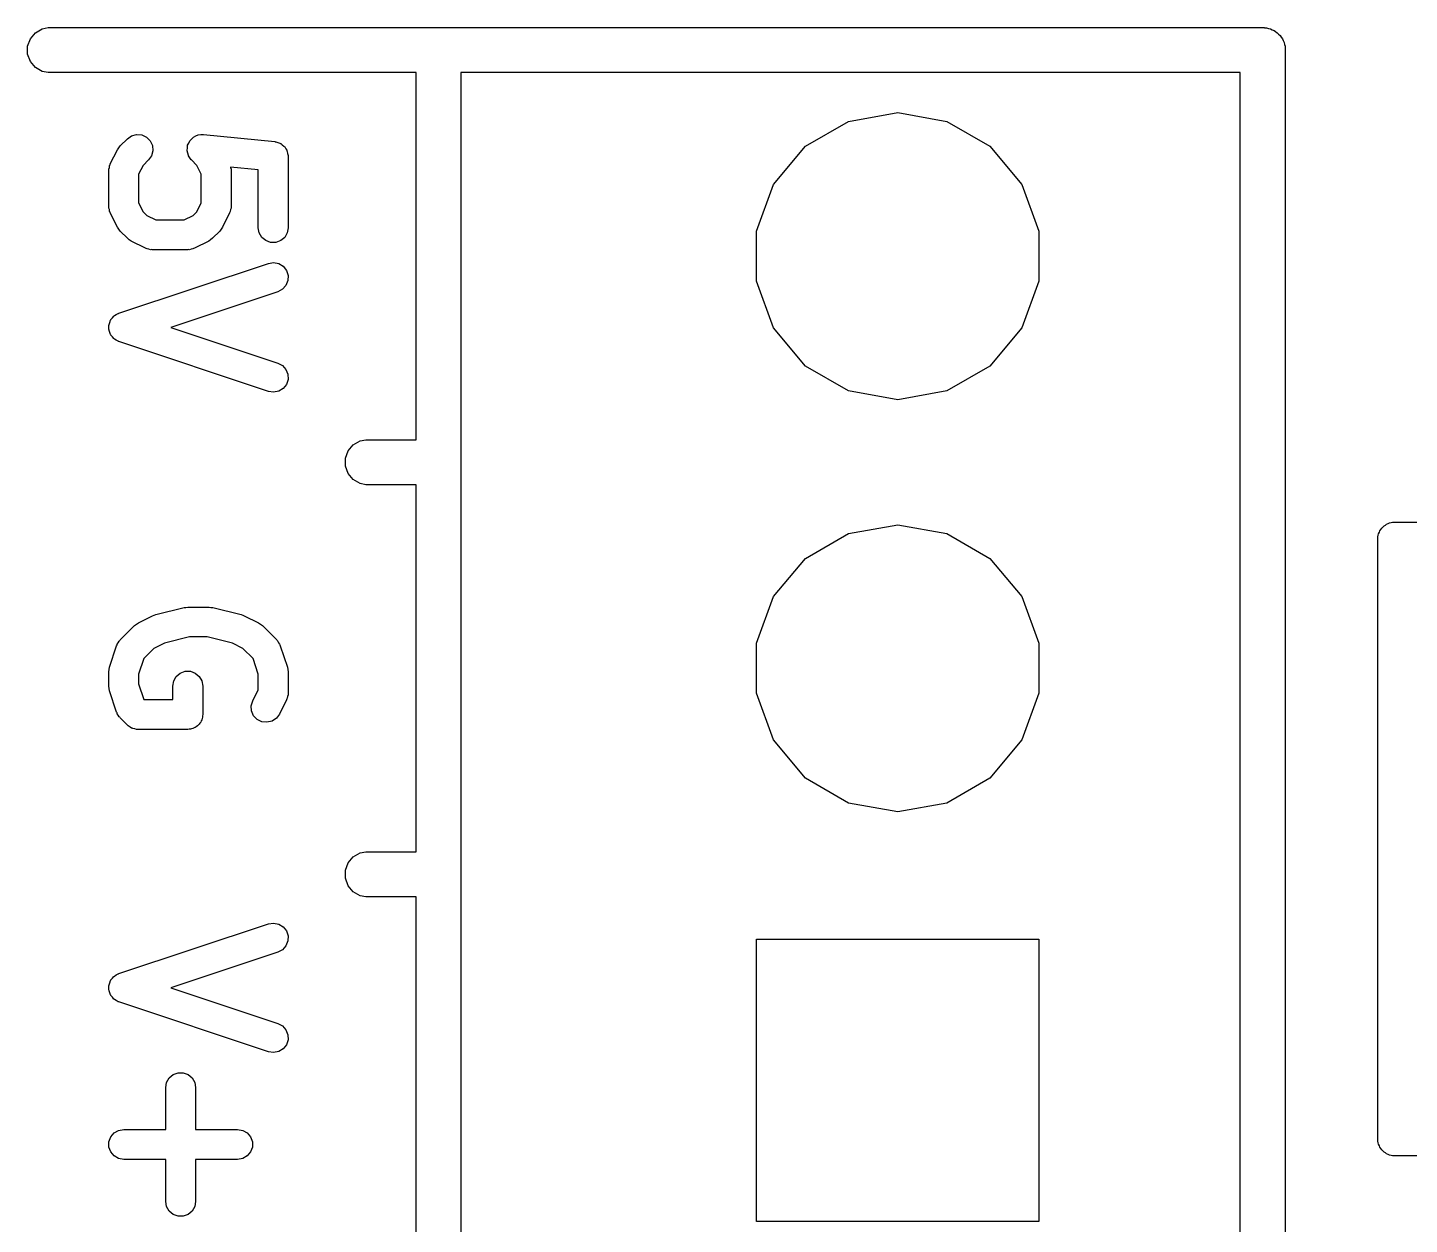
# Model space of a CAD drawing. Extents: x 51 to 149, y -134 to -32.
# Drawn here: x 50.61 to 62.35, y -111.22 to -101.06 of the extents above; entities that cross this region are included whole.
import ezdxf

# ---------------------------------------------------------------- set-up
doc = ezdxf.new("R2010")
doc.units = 0
doc.header["$MEASUREMENT"] = 0
doc.layers.add('BLACK', color=7, linetype='CONTINUOUS')

msp = doc.modelspace()

# ---------------------------------------------------------------- linework, layer by layer
at = {"layer": 'BLACK', "linetype": 'CONTINUOUS'}
for p, q in [((50.6095, -101.216), (50.6325, -101.153)), ((50.6325, -101.153), (50.6757, -101.102)), ((50.6757, -101.102), (50.7338, -101.068)), ((50.7338, -101.068), (50.7833, -101.059)), ((50.7833, -101.059), (61.1167, -101.059)), ((61.1167, -101.059), (61.1167, -101.06)), ((61.1167, -101.06), (61.1336, -101.06)), ((61.1336, -101.06), (61.1495, -101.065)), ((61.1495, -101.065), (61.1662, -101.068)), ((61.1662, -101.068), (61.1808, -101.077)), ((61.1808, -101.077), (61.1967, -101.082)), ((61.1967, -101.082), (61.2097, -101.093)), ((61.2097, -101.093), (61.2243, -101.102)), ((61.2243, -101.102), (61.2352, -101.115)), ((61.2352, -101.115), (61.2482, -101.126)), ((61.2482, -101.126), (61.2566, -101.14)), ((61.2566, -101.14), (61.2675, -101.153)), ((61.2675, -101.153), (61.2733, -101.169)), ((50.6095, -101.284), (50.6095, -101.216)), ((50.6325, -101.347), (50.6095, -101.284)), ((61.2733, -101.169), (61.2818, -101.184)), ((61.2818, -101.184), (61.2847, -101.201)), ((61.2847, -101.201), (61.2905, -101.216)), ((61.2905, -101.216), (61.2905, -101.233)), ((61.2905, -101.233), (61.2905, -101.233)), ((61.2905, -101.233), (61.2905, -132.767)), ((50.6757, -101.398), (50.6325, -101.347)), ((50.7338, -101.432), (50.6757, -101.398)), ((50.7833, -101.441), (50.7338, -101.432)), ((53.9095, -101.441), (50.7833, -101.441)), ((53.9095, -104.559), (53.9095, -101.441)), ((54.2905, -101.441), (54.2905, -111.559)), ((60.9095, -101.441), (54.2905, -101.441)), ((60.9095, -111.559), (60.9095, -101.441)), ((57.2168, -102.067), (57.5832, -101.855)), ((57.5832, -101.855), (58, -101.781)), ((58, -101.781), (58.4168, -101.855)), ((58.4168, -101.855), (58.7832, -102.067)), ((51.4566, -102.003), (51.4928, -101.978)), ((51.4928, -101.978), (51.5354, -101.966)), ((51.5354, -101.966), (51.5793, -101.97)), ((51.5793, -101.97), (51.6193, -101.989)), ((51.6193, -101.989), (51.6505, -102.02)), ((52.0028, -102.004), (52.0179, -101.989)), ((52.0179, -101.989), (52.0186, -101.988)), ((52.0186, -101.988), (52.0192, -101.988)), ((52.0192, -101.988), (52.0386, -101.979)), ((52.0386, -101.979), (52.0578, -101.97)), ((52.0578, -101.97), (52.0586, -101.97)), ((52.0586, -101.97), (52.0594, -101.97)), ((52.0594, -101.97), (52.0806, -101.968)), ((52.0806, -101.968), (52.1018, -101.966)), ((52.1018, -101.966), (52.1026, -101.967)), ((52.1026, -101.967), (52.1034, -101.966)), ((52.1034, -101.966), (52.7081, -102.027)), ((51.3119, -102.217), (51.3724, -102.097)), ((51.3724, -102.097), (51.3845, -102.08)), ((51.3845, -102.08), (51.3961, -102.064)), ((51.3961, -102.064), (51.4566, -102.003)), ((51.6505, -102.02), (51.6691, -102.06)), ((51.6729, -102.104), (51.6615, -102.147)), ((51.6691, -102.06), (51.6729, -102.104)), ((51.9641, -102.102), (51.9662, -102.081)), ((51.9643, -102.103), (51.9641, -102.102)), ((51.9642, -102.104), (51.9643, -102.103)), ((51.9697, -102.124), (51.9642, -102.104)), ((51.9662, -102.081), (51.968, -102.06)), ((51.968, -102.06), (51.9684, -102.059)), ((51.9684, -102.059), (51.9685, -102.058)), ((51.9685, -102.058), (51.9777, -102.039)), ((51.9777, -102.039), (51.9867, -102.02)), ((51.9867, -102.02), (51.9872, -102.019)), ((51.9872, -102.019), (51.9876, -102.019)), ((51.9876, -102.019), (52.0028, -102.004)), ((52.7081, -102.027), (52.7127, -102.028)), ((52.7127, -102.028), (52.7175, -102.028)), ((52.7175, -102.028), (52.7338, -102.034)), ((52.7338, -102.034), (52.7506, -102.039)), ((52.7506, -102.039), (52.7545, -102.042)), ((52.7545, -102.042), (52.759, -102.043)), ((52.759, -102.043), (52.7723, -102.055)), ((52.7723, -102.055), (52.7864, -102.065)), ((52.7864, -102.065), (52.7891, -102.069)), ((52.7891, -102.069), (52.7928, -102.072)), ((52.7928, -102.072), (52.8015, -102.087)), ((52.8015, -102.087), (52.8112, -102.101)), ((52.8112, -102.101), (52.8124, -102.106)), ((52.8124, -102.106), (52.8148, -102.11)), ((56.9447, -102.391), (57.2168, -102.067)), ((58.7832, -102.067), (59.0553, -102.391)), ((51.3098, -102.225), (51.3119, -102.217)), ((51.6362, -102.183), (51.5903, -102.229)), ((51.6615, -102.147), (51.6362, -102.183)), ((51.975, -102.145), (51.9697, -102.124)), ((51.9754, -102.146), (51.975, -102.145)), ((51.9756, -102.147), (51.9754, -102.146)), ((51.9878, -102.164), (51.9756, -102.147)), ((51.9998, -102.182), (51.9878, -102.164)), ((52.0005, -102.182), (51.9998, -102.182)), ((52.0009, -102.183), (52.0005, -102.182)), ((52.0468, -102.229), (52.0009, -102.183)), ((52.8148, -102.11), (52.8178, -102.127)), ((52.8178, -102.127), (52.8221, -102.144)), ((52.8221, -102.144), (52.8216, -102.149)), ((52.8216, -102.149), (52.8225, -102.153)), ((52.8225, -102.153), (52.8225, -102.758)), ((51.2985, -102.274), (51.2997, -102.267)), ((51.2985, -102.577), (51.2985, -102.274)), ((51.2993, -102.26), (51.3036, -102.246)), ((51.2997, -102.267), (51.2993, -102.26)), ((51.3036, -102.246), (51.3061, -102.231)), ((51.3061, -102.231), (51.3098, -102.225)), ((51.5903, -102.229), (51.5525, -102.304)), ((51.5525, -102.304), (51.5525, -102.547)), ((52.0847, -102.304), (52.0468, -102.229)), ((52.0847, -102.547), (52.0847, -102.304)), ((52.5685, -102.268), (52.3335, -102.245)), ((52.3335, -102.245), (52.3336, -102.246)), ((52.3336, -102.246), (52.3378, -102.26)), ((52.3378, -102.26), (52.3374, -102.267)), ((52.3374, -102.267), (52.3387, -102.274)), ((52.3387, -102.274), (52.3387, -102.577)), ((52.5685, -102.758), (52.5685, -102.268)), ((56.8, -102.788), (56.9447, -102.391)), ((59.0553, -102.391), (59.2, -102.788)), ((51.5525, -102.547), (51.5903, -102.622)), ((52.0468, -102.622), (52.0847, -102.547)), ((51.2997, -102.584), (51.2985, -102.577)), ((51.2993, -102.591), (51.2997, -102.584)), ((51.3036, -102.605), (51.2993, -102.591)), ((51.3061, -102.62), (51.3036, -102.605)), ((51.3098, -102.626), (51.3061, -102.62)), ((51.3119, -102.633), (51.3098, -102.626)), ((51.3724, -102.754), (51.3119, -102.633)), ((51.5903, -102.622), (51.6217, -102.654)), ((51.6217, -102.654), (51.6974, -102.692)), ((51.6974, -102.692), (51.9398, -102.692)), ((51.9398, -102.692), (52.0155, -102.654)), ((52.0155, -102.654), (52.0468, -102.622)), ((52.3253, -102.633), (52.2648, -102.754)), ((52.3273, -102.626), (52.3253, -102.633)), ((52.331, -102.62), (52.3273, -102.626)), ((52.3336, -102.605), (52.331, -102.62)), ((52.3378, -102.591), (52.3336, -102.605)), ((52.3387, -102.577), (52.3374, -102.584)), ((52.3374, -102.584), (52.3378, -102.591)), ((51.3845, -102.771), (51.3724, -102.754)), ((51.3961, -102.787), (51.3845, -102.771)), ((51.4566, -102.848), (51.3961, -102.787)), ((52.241, -102.787), (52.1805, -102.848)), ((52.2527, -102.771), (52.241, -102.787)), ((52.2648, -102.754), (52.2527, -102.771)), ((52.5761, -102.802), (52.5685, -102.758)), ((52.5982, -102.84), (52.5761, -102.802)), ((52.8148, -102.802), (52.7928, -102.84)), ((52.8225, -102.758), (52.8148, -102.802)), ((56.8, -103.212), (56.8, -102.788)), ((59.2, -102.788), (59.2, -103.212)), ((51.4733, -102.86), (51.4566, -102.848)), ((51.4896, -102.872), (51.4733, -102.86)), ((51.6106, -102.932), (51.4896, -102.872)), ((52.1475, -102.872), (52.0266, -102.932)), ((52.1639, -102.86), (52.1475, -102.872)), ((52.1805, -102.848), (52.1639, -102.86)), ((52.632, -102.868), (52.5982, -102.84)), ((52.6734, -102.883), (52.632, -102.868)), ((52.7175, -102.883), (52.6734, -102.883)), ((52.759, -102.868), (52.7175, -102.883)), ((52.7928, -102.84), (52.759, -102.868)), ((51.6176, -102.934), (51.6106, -102.932)), ((51.6239, -102.938), (51.6176, -102.934)), ((51.6386, -102.94), (51.6239, -102.938)), ((51.6529, -102.945), (51.6386, -102.94)), ((51.6602, -102.944), (51.6529, -102.945)), ((51.6674, -102.946), (51.6602, -102.944)), ((51.9698, -102.946), (51.6674, -102.946)), ((51.977, -102.944), (51.9698, -102.946)), ((51.9843, -102.945), (51.977, -102.944)), ((51.9985, -102.94), (51.9843, -102.945)), ((52.0132, -102.938), (51.9985, -102.94)), ((52.0195, -102.934), (52.0132, -102.938)), ((52.0266, -102.932), (52.0195, -102.934)), ((51.3853, -103.484), (52.6553, -103.061)), ((52.6553, -103.061), (52.6989, -103.054)), ((52.6989, -103.054), (52.7422, -103.063)), ((52.7422, -103.063), (52.7797, -103.086)), ((52.7797, -103.086), (52.8072, -103.121)), ((52.8072, -103.121), (52.8211, -103.163)), ((52.8211, -103.163), (52.8199, -103.207)), ((52.8037, -103.248), (52.7744, -103.281)), ((52.8199, -103.207), (52.8037, -103.248)), ((56.9447, -103.609), (56.8, -103.212)), ((59.2, -103.212), (59.0553, -103.609)), ((52.7356, -103.302), (51.8271, -103.605)), ((52.7744, -103.281), (52.7356, -103.302)), ((51.3296, -103.524), (51.3412, -103.51)), ((51.3412, -103.51), (51.3442, -103.508)), ((51.3442, -103.508), (51.3465, -103.505)), ((51.3465, -103.505), (51.3629, -103.496)), ((51.3629, -103.496), (51.3788, -103.487)), ((51.3788, -103.487), (51.3822, -103.486)), ((51.3822, -103.486), (51.3853, -103.484)), ((51.2998, -103.586), (51.301, -103.583)), ((51.3004, -103.605), (51.2998, -103.586)), ((51.2998, -103.623), (51.3004, -103.605)), ((51.301, -103.627), (51.2998, -103.623)), ((51.301, -103.583), (51.3011, -103.579)), ((51.3011, -103.63), (51.301, -103.627)), ((51.3011, -103.579), (51.3079, -103.562)), ((51.3079, -103.648), (51.3011, -103.63)), ((51.3079, -103.562), (51.3138, -103.544)), ((51.3138, -103.544), (51.316, -103.542)), ((51.316, -103.542), (51.3173, -103.538)), ((51.3173, -103.538), (51.3296, -103.524)), ((51.8271, -103.605), (52.7356, -103.908)), ((57.2168, -103.933), (56.9447, -103.609)), ((59.0553, -103.609), (58.7832, -103.933)), ((51.3138, -103.665), (51.3079, -103.648)), ((51.316, -103.668), (51.3138, -103.665)), ((51.3173, -103.671), (51.316, -103.668)), ((51.3296, -103.685), (51.3173, -103.671)), ((51.3412, -103.7), (51.3296, -103.685)), ((51.3442, -103.702), (51.3412, -103.7)), ((51.3465, -103.704), (51.3442, -103.702)), ((51.3629, -103.713), (51.3465, -103.704)), ((51.3788, -103.723), (51.3629, -103.713)), ((51.3822, -103.724), (51.3788, -103.723)), ((51.3853, -103.725), (51.3822, -103.724)), ((52.6553, -104.149), (51.3853, -103.725)), ((52.7356, -103.908), (52.7744, -103.929)), ((52.7744, -103.929), (52.8037, -103.962)), ((52.8037, -103.962), (52.8199, -104.003)), ((57.5832, -104.145), (57.2168, -103.933)), ((58.7832, -103.933), (58.4168, -104.145)), ((52.8072, -104.089), (52.7797, -104.123)), ((52.8211, -104.047), (52.8072, -104.089)), ((52.8199, -104.003), (52.8211, -104.047)), ((52.6989, -104.155), (52.6553, -104.149)), ((52.7422, -104.146), (52.6989, -104.155)), ((52.7797, -104.123), (52.7422, -104.146)), ((58, -104.219), (57.5832, -104.145)), ((58.4168, -104.145), (58, -104.219)), ((53.3757, -104.602), (53.4338, -104.568)), ((53.4338, -104.568), (53.4833, -104.559)), ((53.4833, -104.559), (53.9095, -104.559)), ((53.3095, -104.716), (53.3325, -104.653)), ((53.3325, -104.653), (53.3757, -104.602)), ((53.3095, -104.784), (53.3095, -104.716)), ((53.3325, -104.847), (53.3095, -104.784)), ((53.3757, -104.898), (53.3325, -104.847)), ((53.4338, -104.932), (53.3757, -104.898)), ((53.4833, -104.941), (53.4338, -104.932)), ((53.9095, -104.941), (53.4833, -104.941)), ((53.9095, -108.059), (53.9095, -104.941)), ((62.1526, -105.276), (62.1653, -105.271)), ((62.1653, -105.271), (62.1771, -105.265)), ((62.1771, -105.265), (62.1904, -105.262)), ((62.1904, -105.262), (62.2031, -105.258)), ((62.2031, -105.258), (64.7633, -105.258)), ((57.2168, -105.567), (57.5832, -105.355)), ((57.5832, -105.355), (58, -105.281)), ((58, -105.281), (58.4168, -105.355)), ((58.4168, -105.355), (58.7832, -105.567)), ((62.0776, -105.383), (62.0822, -105.37)), ((62.0776, -105.437), (62.0776, -105.383)), ((62.0822, -105.37), (62.0846, -105.357)), ((62.0846, -105.357), (62.0913, -105.345)), ((62.0913, -105.345), (62.096, -105.333)), ((62.096, -105.333), (62.1047, -105.322)), ((62.1047, -105.322), (62.1115, -105.311)), ((62.1115, -105.311), (62.1218, -105.302)), ((62.1218, -105.302), (62.1305, -105.291)), ((62.1305, -105.291), (62.1423, -105.285)), ((62.1423, -105.285), (62.1526, -105.276)), ((62.0776, -107.923), (62.0776, -105.437)), ((62.0776, -105.437), (62.0776, -105.437)), ((56.9447, -105.891), (57.2168, -105.567)), ((58.7832, -105.567), (59.0553, -105.891)), ((51.9545, -105.983), (51.9698, -105.98)), ((51.9698, -105.98), (52.1512, -105.98)), ((52.1512, -105.98), (52.1665, -105.983)), ((56.8, -106.288), (56.9447, -105.891)), ((59.0553, -105.891), (59.2, -106.288)), ((51.5501, -106.114), (51.6711, -106.054)), ((51.6711, -106.054), (51.6844, -106.05)), ((51.6844, -106.05), (51.6971, -106.044)), ((51.6971, -106.044), (51.939, -105.984)), ((51.939, -105.984), (51.9545, -105.983)), ((52.1665, -105.983), (52.182, -105.984)), ((52.182, -105.984), (52.4239, -106.044)), ((52.4239, -106.044), (52.4366, -106.05)), ((52.4366, -106.05), (52.4499, -106.054)), ((52.4499, -106.054), (52.5708, -106.114)), ((51.3961, -106.259), (51.5171, -106.138)), ((51.5171, -106.138), (51.5338, -106.126)), ((51.5338, -106.126), (51.5501, -106.114)), ((52.5708, -106.114), (52.5872, -106.126)), ((52.5872, -106.126), (52.6038, -106.138)), ((52.6038, -106.138), (52.7248, -106.259)), ((51.305, -106.49), (51.3655, -106.309)), ((51.3655, -106.309), (51.369, -106.302)), ((51.369, -106.302), (51.3709, -106.295)), ((51.3709, -106.295), (51.3794, -106.283)), ((51.3794, -106.283), (51.3865, -106.27)), ((51.3865, -106.27), (51.3919, -106.265)), ((51.3919, -106.265), (51.3961, -106.259)), ((51.6821, -106.332), (51.597, -106.417)), ((51.7722, -106.287), (51.6821, -106.332)), ((51.9854, -106.234), (51.7722, -106.287)), ((52.1356, -106.234), (51.9854, -106.234)), ((52.3488, -106.287), (52.1356, -106.234)), ((52.4388, -106.332), (52.3488, -106.287)), ((52.524, -106.417), (52.4388, -106.332)), ((52.7248, -106.259), (52.729, -106.265)), ((52.729, -106.265), (52.7345, -106.27)), ((52.7345, -106.27), (52.7416, -106.283)), ((52.7416, -106.283), (52.7501, -106.295)), ((52.7501, -106.295), (52.752, -106.302)), ((52.752, -106.302), (52.7555, -106.309)), ((52.7555, -106.309), (52.816, -106.49)), ((56.8, -106.712), (56.8, -106.288)), ((59.2, -106.288), (59.2, -106.712)), ((51.597, -106.417), (51.5525, -106.551)), ((52.5685, -106.551), (52.524, -106.417)), ((51.2985, -106.53), (51.302, -106.51)), ((51.2985, -106.651), (51.2985, -106.53)), ((51.302, -106.51), (51.305, -106.49)), ((51.5525, -106.551), (51.5525, -106.631)), ((51.8725, -106.57), (51.9063, -106.541)), ((51.9063, -106.541), (51.9477, -106.526)), ((51.9477, -106.526), (51.9918, -106.526)), ((51.9918, -106.526), (52.0333, -106.541)), ((52.0333, -106.541), (52.067, -106.57)), ((52.5685, -106.682), (52.5685, -106.551)), ((52.816, -106.49), (52.8189, -106.51)), ((52.8189, -106.51), (52.8225, -106.53)), ((52.8225, -106.53), (52.8225, -106.712)), ((51.302, -106.671), (51.2985, -106.651)), ((51.305, -106.691), (51.302, -106.671)), ((51.5525, -106.631), (51.597, -106.764)), ((51.8428, -106.651), (51.8504, -106.608)), ((51.8428, -106.766), (51.8428, -106.651)), ((51.8504, -106.608), (51.8725, -106.57)), ((52.067, -106.57), (52.0891, -106.608)), ((52.0891, -106.608), (52.0968, -106.651)), ((52.0968, -106.651), (52.0968, -106.893)), ((52.5214, -106.776), (52.5685, -106.682)), ((51.3655, -106.873), (51.305, -106.691)), ((51.597, -106.764), (51.599, -106.766)), ((51.599, -106.766), (51.8428, -106.766)), ((52.5088, -106.818), (52.5214, -106.776)), ((52.8091, -106.768), (52.7486, -106.889)), ((52.8112, -106.761), (52.8091, -106.768)), ((52.8148, -106.755), (52.8112, -106.761)), ((52.8174, -106.74), (52.8148, -106.755)), ((52.8216, -106.726), (52.8174, -106.74)), ((52.8225, -106.712), (52.8212, -106.719)), ((52.8212, -106.719), (52.8216, -106.726)), ((56.9447, -107.109), (56.8, -106.712)), ((59.2, -106.712), (59.0553, -107.109)), ((51.369, -106.879), (51.3655, -106.873)), ((51.3709, -106.886), (51.369, -106.879)), ((51.3794, -106.898), (51.3709, -106.886)), ((51.3865, -106.912), (51.3794, -106.898)), ((51.3919, -106.916), (51.3865, -106.912)), ((51.3961, -106.922), (51.3919, -106.916)), ((52.0948, -106.915), (52.091, -106.926)), ((52.0968, -106.893), (52.0948, -106.904)), ((52.0948, -106.904), (52.0948, -106.915)), ((52.5115, -106.862), (52.5088, -106.818)), ((52.529, -106.903), (52.5115, -106.862)), ((52.5593, -106.935), (52.529, -106.903)), ((52.7486, -106.889), (52.7223, -106.925)), ((51.4566, -106.983), (51.3961, -106.922)), ((51.4612, -106.986), (51.4566, -106.983)), ((51.4648, -106.99), (51.4612, -106.986)), ((51.4792, -106.999), (51.4648, -106.99)), ((51.4928, -107.008), (51.4792, -106.999)), ((51.4982, -107.01), (51.4928, -107.008)), ((51.503, -107.012), (51.4982, -107.01)), ((51.5193, -107.015), (51.503, -107.012)), ((51.5354, -107.02), (51.5193, -107.015)), ((51.5409, -107.019), (51.5354, -107.02)), ((51.5464, -107.02), (51.5409, -107.019)), ((51.9698, -107.02), (51.5464, -107.02)), ((51.9807, -107.018), (51.9698, -107.02)), ((51.9918, -107.018), (51.9807, -107.018)), ((52.0023, -107.014), (51.9918, -107.018)), ((52.0132, -107.012), (52.0023, -107.014)), ((52.0228, -107.007), (52.0132, -107.012)), ((52.0333, -107.003), (52.0228, -107.007)), ((52.0418, -106.996), (52.0333, -107.003)), ((52.0514, -106.99), (52.0418, -106.996)), ((52.0585, -106.982), (52.0514, -106.99)), ((52.067, -106.975), (52.0585, -106.982)), ((52.0726, -106.965), (52.067, -106.975)), ((52.0797, -106.957), (52.0726, -106.965)), ((52.0835, -106.946), (52.0797, -106.957)), ((52.0891, -106.937), (52.0835, -106.946)), ((52.091, -106.926), (52.0891, -106.937)), ((52.5988, -106.954), (52.5593, -106.935)), ((52.6426, -106.959), (52.5988, -106.954)), ((52.6855, -106.949), (52.6426, -106.959)), ((52.7223, -106.925), (52.6855, -106.949)), ((57.2168, -107.433), (56.9447, -107.109)), ((59.0553, -107.109), (58.7832, -107.433)), ((57.5832, -107.645), (57.2168, -107.433)), ((58.7832, -107.433), (58.4168, -107.645)), ((58, -107.719), (57.5832, -107.645)), ((58.4168, -107.645), (58, -107.719)), ((62.0776, -107.937), (62.0776, -107.923)), ((62.0776, -110.463), (62.0776, -107.937)), ((53.3757, -108.102), (53.4338, -108.068)), ((53.4338, -108.068), (53.4833, -108.059)), ((53.4833, -108.059), (53.9095, -108.059)), ((53.3095, -108.216), (53.3325, -108.153)), ((53.3325, -108.153), (53.3757, -108.102)), ((53.3095, -108.284), (53.3095, -108.216)), ((53.3325, -108.347), (53.3095, -108.284)), ((53.3757, -108.398), (53.3325, -108.347)), ((53.4338, -108.432), (53.3757, -108.398)), ((53.4833, -108.441), (53.4338, -108.432)), ((53.9095, -108.441), (53.4833, -108.441)), ((53.9095, -111.559), (53.9095, -108.441)), ((51.3853, -109.093), (52.6553, -108.67)), ((52.6553, -108.67), (52.6989, -108.664)), ((52.6989, -108.664), (52.7422, -108.672)), ((52.7422, -108.672), (52.7797, -108.695)), ((52.7797, -108.695), (52.8072, -108.73)), ((52.8072, -108.73), (52.8211, -108.772)), ((52.8211, -108.772), (52.8199, -108.816)), ((52.7356, -108.911), (51.8271, -109.214)), ((52.7744, -108.89), (52.7356, -108.911)), ((52.8037, -108.857), (52.7744, -108.89)), ((52.8199, -108.816), (52.8037, -108.857)), ((56.8, -111.2), (56.8, -108.8)), ((56.8, -108.8), (59.2, -108.8)), ((59.2, -108.8), (59.2, -111.2)), ((51.316, -109.151), (51.3173, -109.147)), ((51.3173, -109.147), (51.3296, -109.133)), ((51.3296, -109.133), (51.3412, -109.119)), ((51.3412, -109.119), (51.3442, -109.117)), ((51.3442, -109.117), (51.3465, -109.114)), ((51.3465, -109.114), (51.3629, -109.105)), ((51.3629, -109.105), (51.3788, -109.096)), ((51.3788, -109.096), (51.3822, -109.095)), ((51.3822, -109.095), (51.3853, -109.093)), ((51.2998, -109.195), (51.301, -109.192)), ((51.3004, -109.214), (51.2998, -109.195)), ((51.2998, -109.232), (51.3004, -109.214)), ((51.301, -109.236), (51.2998, -109.232)), ((51.301, -109.192), (51.3011, -109.188)), ((51.3011, -109.239), (51.301, -109.236)), ((51.3011, -109.188), (51.3079, -109.171)), ((51.3079, -109.257), (51.3011, -109.239)), ((51.3079, -109.171), (51.3138, -109.153)), ((51.3138, -109.274), (51.3079, -109.257)), ((51.3138, -109.153), (51.316, -109.151)), ((51.8271, -109.214), (52.7356, -109.517)), ((51.316, -109.277), (51.3138, -109.274)), ((51.3173, -109.28), (51.316, -109.277)), ((51.3296, -109.294), (51.3173, -109.28)), ((51.3412, -109.309), (51.3296, -109.294)), ((51.3442, -109.311), (51.3412, -109.309)), ((51.3465, -109.313), (51.3442, -109.311)), ((51.3629, -109.322), (51.3465, -109.313)), ((51.3788, -109.332), (51.3629, -109.322)), ((51.3822, -109.333), (51.3788, -109.332)), ((51.3853, -109.334), (51.3822, -109.333)), ((52.6553, -109.758), (51.3853, -109.334)), ((52.7356, -109.517), (52.7744, -109.538)), ((52.7744, -109.538), (52.8037, -109.571)), ((52.8037, -109.571), (52.8199, -109.612)), ((52.8199, -109.612), (52.8211, -109.656)), ((52.7797, -109.732), (52.7422, -109.755)), ((52.8072, -109.698), (52.7797, -109.732)), ((52.8211, -109.656), (52.8072, -109.698)), ((52.6989, -109.764), (52.6553, -109.758)), ((52.7422, -109.755), (52.6989, -109.764)), ((51.812, -109.979), (51.8458, -109.95)), ((51.8458, -109.95), (51.8872, -109.935)), ((51.8872, -109.935), (51.9313, -109.935)), ((51.9313, -109.935), (51.9728, -109.95)), ((51.9728, -109.95), (52.0066, -109.979)), ((51.7823, -110.06), (51.7899, -110.017)), ((51.7823, -110.417), (51.7823, -110.06)), ((51.7899, -110.017), (51.812, -109.979)), ((52.0066, -109.979), (52.0286, -110.017)), ((52.0286, -110.017), (52.0363, -110.06)), ((52.0363, -110.06), (52.0363, -110.417)), ((51.3438, -110.447), (51.382, -110.425)), ((51.382, -110.425), (51.4255, -110.417)), ((51.4255, -110.417), (51.7823, -110.417)), ((52.0363, -110.417), (52.3931, -110.417)), ((52.3931, -110.417), (52.4365, -110.425)), ((52.4365, -110.425), (52.4747, -110.447)), ((51.3004, -110.522), (51.3155, -110.481)), ((51.3004, -110.566), (51.3004, -110.522)), ((51.3155, -110.481), (51.3438, -110.447)), ((52.4747, -110.447), (52.5031, -110.481)), ((52.5031, -110.481), (52.5182, -110.522)), ((52.5182, -110.522), (52.5182, -110.566)), ((62.0776, -110.517), (62.0776, -110.463)), ((62.0776, -110.463), (62.0776, -110.463)), ((62.0822, -110.53), (62.0776, -110.517)), ((62.0846, -110.543), (62.0822, -110.53)), ((62.0913, -110.555), (62.0846, -110.543)), ((62.096, -110.567), (62.0913, -110.555)), ((51.3155, -110.608), (51.3004, -110.566)), ((51.3438, -110.642), (51.3155, -110.608)), ((51.382, -110.664), (51.3438, -110.642)), ((51.4255, -110.671), (51.382, -110.664)), ((51.7823, -110.671), (51.4255, -110.671)), ((51.7823, -111.028), (51.7823, -110.671)), ((52.3931, -110.671), (52.0363, -110.671)), ((52.0363, -110.671), (52.0363, -111.028)), ((52.4365, -110.664), (52.3931, -110.671)), ((52.4747, -110.642), (52.4365, -110.664)), ((52.5031, -110.608), (52.4747, -110.642)), ((52.5182, -110.566), (52.5031, -110.608)), ((62.1047, -110.578), (62.096, -110.567)), ((62.1115, -110.589), (62.1047, -110.578)), ((62.1218, -110.598), (62.1115, -110.589)), ((62.1305, -110.609), (62.1218, -110.598)), ((62.1423, -110.615), (62.1305, -110.609)), ((62.1526, -110.624), (62.1423, -110.615)), ((62.1653, -110.629), (62.1526, -110.624)), ((62.1771, -110.635), (62.1653, -110.629)), ((62.1904, -110.638), (62.1771, -110.635)), ((62.2031, -110.642), (62.1904, -110.638)), ((67.3369, -110.642), (62.2031, -110.642)), ((51.7899, -111.072), (51.7823, -111.028)), ((51.812, -111.11), (51.7899, -111.072)), ((51.8458, -111.138), (51.812, -111.11)), ((51.8872, -111.153), (51.8458, -111.138)), ((51.9728, -111.138), (51.9313, -111.153)), ((52.0066, -111.11), (51.9728, -111.138)), ((52.0286, -111.072), (52.0066, -111.11)), ((52.0363, -111.028), (52.0286, -111.072)), ((51.9313, -111.153), (51.8872, -111.153)), ((59.2, -111.2), (56.8, -111.2))]:
    msp.add_line(p, q, dxfattribs=at)

doc.saveas('drawing.dxf')
